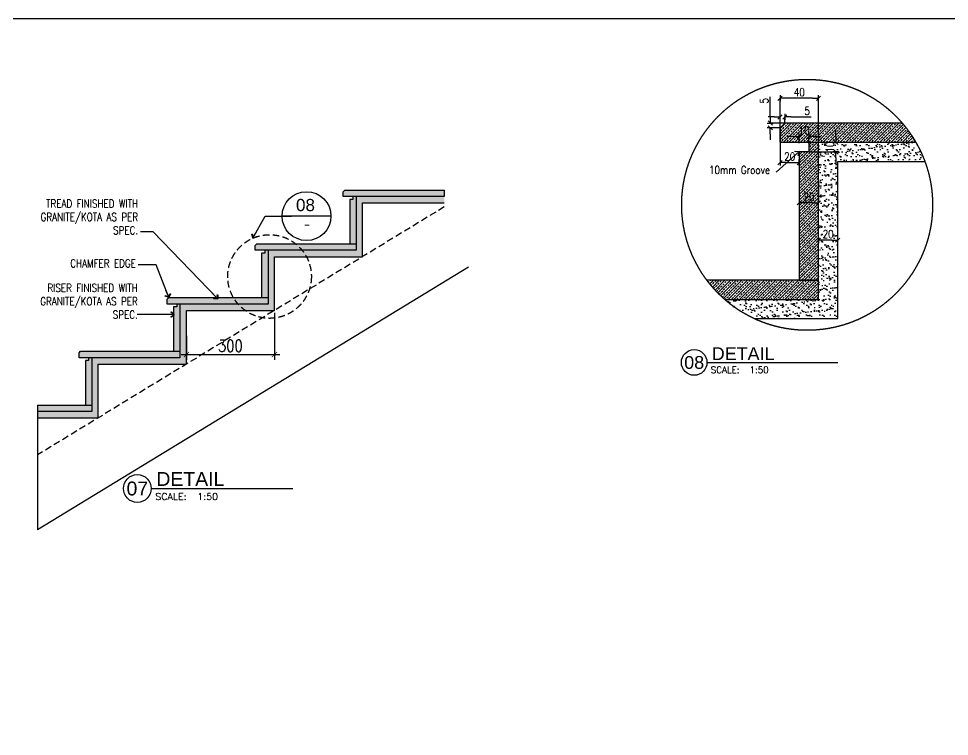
# Model space of a CAD drawing. Extents: x -32840 to 422982, y 280745 to 888746.
# Drawn here: x 351236 to 368670, y 467677 to 481119 of the extents above; entities that cross this region are included whole.
import ezdxf
from ezdxf.enums import TextEntityAlignment as Align

# ---------------------------------------------------------------- set-up
doc = ezdxf.new("R2010")
doc.units = 0
doc.header["$LTSCALE"] = 1000
doc.header["$PDMODE"] = 3
for name, pattern in [('CONTINOUS', [0]), ('HIDDEN', [0.375, 0.25, -0.125]), ('HIDDEN2', [0.1875, 0.125, -0.0625])]:
    doc.linetypes.add(name, pattern=pattern)
doc.layers.get('Defpoints').update_dxf_attribs({"linetype": 'HIDDEN'})
for name, color, linetype in [('A-DIM-DET', 3, 'Continuous'), ('A-HATCH', 8, 'Continuous'), ('A-STAR', 2, 'Continuous'), ('A-STAR-TREAD', 2, 'Continuous'), ('A-Tag LVl', 2, 'Continuous'), ('A-TAG-DETAIL', 2, 'Continuous'), ('A-TEXT-DETL', 4, 'Continuous'), ('A-WALL', 7, 'CONTINOUS'), ('AR-DIM DET', 4, 'Continuous')]:
    doc.layers.add(name, color=color, linetype=linetype)
doc.styles.add('Arial', font='arial.ttf')
doc.styles.add('ROMANS', font='romans.shx', dxfattribs={"width": 0.8})
doc.dimstyles.new('AR-TEXT DET', dxfattribs={"dimscale": 50, "dimtxt": 1.9, "dimasz": 1.8, "dimexe": 1.8, "dimexo": 0.625, "dimgap": 0.9, "dimtad": 1, "dimtoh": 1, "dimdec": 1, "dimzin": 0, "dimdsep": 46, "dimtxsty": 'ROMANS', "dimblk": 'AR-L', "dimcen": 0.9, "dimclrd": 256, "dimclre": 8, "dimclrt": 6, "dimadec": 0, "dimazin": 0, "dimtfac": 1, "dimtdec": 1, "dimtix": 1, "dimtmove": 0, "dimatfit": 3, "dimldrblk": 'AR-L', "dimfxl": 1, "dimtolj": 1, "dimtzin": 0, "dimlwd": -1, "dimarcsym": 0})
doc.dimstyles.new('D1', dxfattribs={"dimscale": 75, "dimtxt": 2, "dimasz": 1.5, "dimexe": 0, "dimexo": 0, "dimgap": 0.5, "dimtad": 1, "dimdec": 0, "dimzin": 0, "dimdsep": 46, "dimtxsty": 'ROMANS', "dimblk": 'AR-DIM-ARROW', "dimcen": 0.09, "dimclre": 8, "dimclrt": 6, "dimadec": 0, "dimazin": 0, "dimtfac": 1, "dimtdec": 0, "dimtofl": 0, "dimtmove": 0, "dimatfit": 3, "dimldrblk": 'AR-LED-ARROW', "dimfxl": 0.18, "dimtolj": 1, "dimtzin": 0, "dimlwd": -1, "dimarcsym": 0})
doc.dimstyles.new('dim-1', dxfattribs={"dimscale": 100, "dimtxt": 2.25, "dimasz": 1, "dimexe": 1, "dimexo": 1, "dimgap": 0.5, "dimtad": 1, "dimdec": 0, "dimzin": 3, "dimdsep": 46, "dimtxsty": 'ROMANS', "dimblk": 'ARCHTICK', "dimcen": 0.0625, "dimdle": 1, "dimclrd": 256, "dimclre": 256, "dimclrt": 6, "dimadec": 0, "dimazin": 0, "dimtfac": 1, "dimtdec": 0, "dimtix": 1, "dimtmove": 1, "dimatfit": 3, "dimfxl": 1, "dimfrac": 2, "dimtolj": 1, "dimtzin": 3, "dimarcsym": 0})

# ---------------------------------------------------------------- blocks, each defined once
blk = doc.blocks.new('AR-DIM-ARROW')
for p, q in [((-1, 0), (0, 0)), ((0, -0.5), (0, 0.5))]:
    blk.add_line(p, q)
at = {"color": 6}
blk.add_line((-0.35, -0.35), (0.35, 0.35), dxfattribs=at)
blk = doc.blocks.new('*D2060')
at = {"layer": 'A-DIM-DET', "color": 8, "lineweight": -2, "transparency": 16777216}
for p, q in [((365499, 478803), (365499, 479628)), ((366219, 478443), (366219, 479628))]:
    blk.add_line(p, q, dxfattribs=at)
at = {"layer": 'A-DIM-DET', "color": 0, "transparency": 16777216}
blk.add_line((366107, 479628), (365612, 479628), dxfattribs=at)
at = {"layer": 'Defpoints', "color": 0, "transparency": 16777216}
for p in [(365499, 479628), (365499, 478803), (366219, 478443)]:
    blk.add_point(p, dxfattribs=at)
at = {"layer": 'A-DIM-DET', "color": 0, "transparency": 16777216, "xscale": 112.5, "yscale": 112.5, "zscale": 112.5, "rotation": 180}
blk.add_blockref('AR-DIM-ARROW', (365499, 479628), dxfattribs=at)
at = {"layer": 'A-DIM-DET', "color": 0, "transparency": 16777216, "xscale": 112.5, "yscale": 112.5, "zscale": 112.5}
blk.add_blockref('AR-DIM-ARROW', (366219, 479628), dxfattribs=at)
at = {"layer": 'A-DIM-DET', "color": 6, "transparency": 16777216, "insert": (365859, 479741), "char_height": 150, "attachment_point": 5, "style": 'ROMANS'}
blk.add_mtext('\\A1;40', dxfattribs=at)
blk = doc.blocks.new('AR-LED-ARROW')
for p, q in [((0, 0), (-1, 0)), ((-0.53, 0.53), (-0.57, 0.49)), ((0, 0), (-0.57, 0.49)), ((0, 0), (-0.57, -0.49)), ((0, 0), (-0.53, 0.53)), ((0, 0), (-0.53, -0.53)), ((-0.53, -0.53), (-0.57, -0.49))]:
    blk.add_line(p, q)
blk = doc.blocks.new('*D2061')
at = {"layer": 'A-DIM-DET', "color": 8, "lineweight": -2, "transparency": 16777216}
for p, q in [((365859, 478067), (365859, 477669)), ((366219, 478067), (366219, 477669))]:
    blk.add_line(p, q, dxfattribs=at)
at = {"layer": 'A-DIM-DET', "color": 0, "transparency": 16777216}
blk.add_line((366107, 477669), (365972, 477669), dxfattribs=at)
at = {"layer": 'Defpoints', "color": 0, "transparency": 16777216}
for p in [(365859, 478067), (366219, 478067), (365859, 477669)]:
    blk.add_point(p, dxfattribs=at)
at = {"layer": 'A-DIM-DET', "color": 0, "transparency": 16777216, "xscale": 112.5, "yscale": 112.5, "zscale": 112.5, "rotation": 180}
blk.add_blockref('AR-DIM-ARROW', (365859, 477669), dxfattribs=at)
at = {"layer": 'A-DIM-DET', "color": 0, "transparency": 16777216, "xscale": 112.5, "yscale": 112.5, "zscale": 112.5}
blk.add_blockref('AR-DIM-ARROW', (366219, 477669), dxfattribs=at)
at = {"layer": 'A-DIM-DET', "color": 6, "transparency": 16777216, "insert": (366039, 477781), "char_height": 150, "attachment_point": 5, "style": 'ROMANS'}
blk.add_mtext('\\A1;20', dxfattribs=at)
blk = doc.blocks.new('*D2062')
at = {"layer": 'A-DIM-DET', "color": 0, "transparency": 16777216}
blk.add_line((366467, 476971), (366332, 476971), dxfattribs=at)
at = {"layer": 'Defpoints', "color": 0, "transparency": 16777216}
for p in [(366219, 476971), (366219, 476971), (366579, 476971)]:
    blk.add_point(p, dxfattribs=at)
at = {"layer": 'A-DIM-DET', "color": 0, "transparency": 16777216, "xscale": 112.5, "yscale": 112.5, "zscale": 112.5, "rotation": 180}
blk.add_blockref('AR-DIM-ARROW', (366219, 476971), dxfattribs=at)
at = {"layer": 'A-DIM-DET', "color": 0, "transparency": 16777216, "xscale": 112.5, "yscale": 112.5, "zscale": 112.5}
blk.add_blockref('AR-DIM-ARROW', (366579, 476971), dxfattribs=at)
at = {"layer": 'A-DIM-DET', "color": 6, "transparency": 16777216, "insert": (366399, 477084), "char_height": 150, "attachment_point": 5, "style": 'ROMANS'}
blk.add_mtext('\\A1;20', dxfattribs=at)
blk = doc.blocks.new('*D2063')
at = {"layer": 'A-DIM-DET', "color": 0, "transparency": 16777216}
for p, q in [((365316, 479275), (365316, 479657)), ((365316, 478960), (365316, 478848))]:
    blk.add_line(p, q, dxfattribs=at)
at = {"layer": 'A-DIM-DET', "color": 8, "lineweight": -2, "transparency": 16777216}
for p, q in [((365589, 479163), (365316, 479163)), ((365499, 479073), (365316, 479073))]:
    blk.add_line(p, q, dxfattribs=at)
at = {"layer": 'Defpoints', "color": 0, "transparency": 16777216}
for p in [(365589, 479163), (365316, 479073), (365499, 479073)]:
    blk.add_point(p, dxfattribs=at)
at = {"layer": 'A-DIM-DET', "color": 0, "transparency": 16777216, "xscale": 112.5, "yscale": 112.5, "zscale": 112.5}
for p, rotation in [((365316, 479163), 270), ((365316, 479073), 90)]:
    blk.add_blockref('AR-DIM-ARROW', p, dxfattribs=dict(at, rotation=rotation))
at = {"layer": 'A-DIM-DET', "color": 6, "transparency": 16777216, "insert": (365204, 479579), "char_height": 150, "attachment_point": 5, "rotation": 90, "style": 'ROMANS'}
blk.add_mtext('\\A1;5', dxfattribs=at)
blk = doc.blocks.new('AR-L')
at = {"layer": 'AR-DIM DET'}
for p, q in [((0, 0), (-1, 0)), ((-0.41, 0.29), (-0.35, 0.35)), ((0, 0), (-0.41, 0.29)), ((-0.41, -0.29), (0, 0)), ((-0.35, 0.35), (0, 0)), ((0, 0), (-0.35, -0.35)), ((-0.35, -0.35), (-0.41, -0.29))]:
    blk.add_line(p, q, dxfattribs=at)
blk = doc.blocks.new('*D2064')
at = {"layer": 'A-DIM-DET', "color": 0, "transparency": 16777216}
for p, q in [((365387, 479278), (365274, 479278)), ((365702, 479278), (366083, 479278))]:
    blk.add_line(p, q, dxfattribs=at)
at = {"layer": 'A-DIM-DET', "color": 8, "lineweight": -2, "transparency": 16777216}
for p, q in [((365499, 479073), (365499, 479278)), ((365589, 479163), (365589, 479278))]:
    blk.add_line(p, q, dxfattribs=at)
at = {"layer": 'Defpoints', "color": 0, "transparency": 16777216}
for p in [(365589, 479278), (365589, 479163), (365499, 479073)]:
    blk.add_point(p, dxfattribs=at)
at = {"layer": 'A-DIM-DET', "color": 0, "transparency": 16777216, "xscale": 112.5, "yscale": 112.5, "zscale": 112.5}
blk.add_blockref('AR-DIM-ARROW', (365499, 479278), dxfattribs=at)
at = {"layer": 'A-DIM-DET', "color": 0, "transparency": 16777216, "xscale": 112.5, "yscale": 112.5, "zscale": 112.5, "rotation": 180}
blk.add_blockref('AR-DIM-ARROW', (365589, 479278), dxfattribs=at)
at = {"layer": 'A-DIM-DET', "color": 6, "transparency": 16777216, "insert": (366006, 479390), "char_height": 150, "attachment_point": 5, "style": 'ROMANS'}
blk.add_mtext('\\A1;5', dxfattribs=at)
blk = doc.blocks.new('*D2065')
at = {"layer": 'A-DIM-DET', "color": 0, "transparency": 16777216}
for p, q in [((366545, 478915), (366545, 479028)), ((366545, 478510), (366545, 478398))]:
    blk.add_line(p, q, dxfattribs=at)
at = {"layer": 'A-DIM-DET', "color": 8, "lineweight": -2, "transparency": 16777216}
for p, q in [((366039, 478803), (366545, 478803)), ((366039, 478623), (366545, 478623))]:
    blk.add_line(p, q, dxfattribs=at)
at = {"layer": 'Defpoints', "color": 0, "transparency": 16777216}
for p in [(366039, 478803), (366039, 478623), (366545, 478623)]:
    blk.add_point(p, dxfattribs=at)
at = {"layer": 'A-DIM-DET', "color": 0, "transparency": 16777216, "xscale": 112.5, "yscale": 112.5, "zscale": 112.5}
for p, rotation in [((366545, 478803), 270), ((366545, 478623), 90)]:
    blk.add_blockref('AR-DIM-ARROW', p, dxfattribs=dict(at, rotation=rotation))
at = {"layer": 'A-DIM-DET', "color": 6, "transparency": 16777216, "insert": (366432, 478713), "char_height": 150, "attachment_point": 5, "rotation": 90, "style": 'ROMANS'}
blk.add_mtext('\\A1;10', dxfattribs=at)
blk = doc.blocks.new('*D2066')
at = {"layer": 'A-DIM-DET', "color": 0, "transparency": 16777216}
for p, q in [((365747, 478914), (365634, 478914)), ((366152, 478914), (366264, 478914))]:
    blk.add_line(p, q, dxfattribs=at)
at = {"layer": 'A-DIM-DET', "color": 8, "lineweight": -2, "transparency": 16777216}
for p, q in [((365859, 478788), (365859, 478914)), ((366039, 478788), (366039, 478914))]:
    blk.add_line(p, q, dxfattribs=at)
at = {"layer": 'Defpoints', "color": 0, "transparency": 16777216}
for p in [(365859, 478914), (365859, 478788), (366039, 478788)]:
    blk.add_point(p, dxfattribs=at)
at = {"layer": 'A-DIM-DET', "color": 0, "transparency": 16777216, "xscale": 112.5, "yscale": 112.5, "zscale": 112.5}
blk.add_blockref('AR-DIM-ARROW', (365859, 478914), dxfattribs=at)
at = {"layer": 'A-DIM-DET', "color": 0, "transparency": 16777216, "xscale": 112.5, "yscale": 112.5, "zscale": 112.5, "rotation": 180}
blk.add_blockref('AR-DIM-ARROW', (366039, 478914), dxfattribs=at)
at = {"layer": 'A-DIM-DET', "color": 6, "transparency": 16777216, "insert": (365949, 479026), "char_height": 150, "attachment_point": 5, "style": 'ROMANS'}
blk.add_mtext('\\A1;10', dxfattribs=at)
blk = doc.blocks.new('*D2067')
at = {"layer": 'A-DIM-DET', "color": 8, "lineweight": -2, "transparency": 16777216}
for p, q in [((365499, 478803), (365499, 478423)), ((365859, 478623), (365859, 478423))]:
    blk.add_line(p, q, dxfattribs=at)
at = {"layer": 'A-DIM-DET', "color": 0, "transparency": 16777216}
blk.add_line((365612, 478423), (365747, 478423), dxfattribs=at)
at = {"layer": 'Defpoints', "color": 0, "transparency": 16777216}
for p in [(365499, 478803), (365859, 478623), (365859, 478423)]:
    blk.add_point(p, dxfattribs=at)
at = {"layer": 'A-DIM-DET', "color": 0, "transparency": 16777216, "xscale": 112.5, "yscale": 112.5, "zscale": 112.5, "rotation": 180}
blk.add_blockref('AR-DIM-ARROW', (365499, 478423), dxfattribs=at)
at = {"layer": 'A-DIM-DET', "color": 0, "transparency": 16777216, "xscale": 112.5, "yscale": 112.5, "zscale": 112.5}
blk.add_blockref('AR-DIM-ARROW', (365859, 478423), dxfattribs=at)
at = {"layer": 'A-DIM-DET', "color": 6, "transparency": 16777216, "insert": (365679, 478536), "char_height": 150, "attachment_point": 5, "style": 'ROMANS'}
blk.add_mtext('\\A1;20', dxfattribs=at)
blk = doc.blocks.new('DET-P')
at = {"layer": 'A-TAG-DETAIL'}
blk.add_line((21.91, 15.41), (9.91, 15.41), dxfattribs=at)
blk.add_circle((15.91, 15.41), 6, dxfattribs=at)
at = {"layer": 'A-TAG-DETAIL', "color": 6, "style": 'Arial'}
blk.add_attdef('1', text='', height=3, dxfattribs=at).set_placement((15.64, 18.14), align=Align.MIDDLE)
at = {"layer": 'A-TAG-DETAIL', "color": 6, "style": 'ROMANS', "width": 0.7}
blk.add_attdef('B1.A3.01', text='', height=2, dxfattribs=at).set_placement((15.99, 13.33), align=Align.MIDDLE)
blk = doc.blocks.new('_ArchTick')
at = {"color": 0, "linetype": 'ByBlock', "const_width": 0.15}
blk.add_lwpolyline([(-0.5, -0.5), (0.5, 0.5)], dxfattribs=at)
blk = doc.blocks.new('*D2068')
at = {"layer": 'A-DIM-DET', "lineweight": -2, "transparency": 16777216}
for p, q in [((356028, 475612), (356028, 474727)), ((354378, 475179), (354378, 474727)), ((354278, 474827), (356128, 474827))]:
    blk.add_line(p, q, dxfattribs=at)
at = {"layer": 'Defpoints', "color": 0, "transparency": 16777216}
for p in [(356028, 475712), (354378, 475279), (356028, 474827)]:
    blk.add_point(p, dxfattribs=at)
at = {"layer": 'A-DIM-DET', "lineweight": -2, "transparency": 16777216, "xscale": 100, "yscale": 100, "zscale": 100, "rotation": 180}
blk.add_blockref('_ArchTick', (354378, 474827), dxfattribs=at)
at = {"layer": 'A-DIM-DET', "lineweight": -2, "transparency": 16777216, "xscale": 100, "yscale": 100, "zscale": 100}
blk.add_blockref('_ArchTick', (356028, 474827), dxfattribs=at)
at = {"layer": 'A-DIM-DET', "color": 6, "transparency": 16777216, "insert": (355203, 474990), "char_height": 225, "attachment_point": 5, "style": 'ROMANS'}
blk.add_mtext('\\A1;300', dxfattribs=at)
blk = doc.blocks.new('TAG-LABEL')
at = {"linetype": 'Continuous'}
blk.add_line((-65.32, 0), (-24.49, 0), dxfattribs=at)
blk.add_circle((-69.32, 0), 4, dxfattribs=at)
at = {"color": 6, "style": 'ROMANS'}
blk.add_text('SCALE:', height=2, dxfattribs=at).set_placement((-64.13, -3.31))
at = {"color": 6}
for tag, p, height, style in [('LABELNAME', (-63.82, 0.75), 4, 'Arial'), ('SCALE', (-52.05, -3.31), 2, 'ROMANS'), ('DES.LINE.01', (-63.94, -6.44), 2, 'ROMANS'), ('DES.LINE.02', (-63.94, -9.56), 2, 'ROMANS')]:
    blk.add_attdef(tag, p, '', height=height, dxfattribs=dict(at, style=style))
at = {"color": 6, "style": 'Arial'}
blk.add_attdef('88', text='', height=4, dxfattribs=at).set_placement((-69.32, 0), align=Align.MIDDLE_CENTER)

msp = doc.modelspace()

# ---------------------------------------------------------------- hatches: boundary and pattern name
at = {"layer": 'A-HATCH'}
h = msp.add_hatch(dxfattribs=at)
h.set_pattern_fill('ANSI33', color=256, scale=300, style=0)
h.set_pattern_definition([(45, (266804.42, 859676.11), (-53.033009, 53.033009), []), (45, (266857.45, 859676.11), (-53.033009, 53.033009), [37.5, -18.75])])
h.paths.add_polyline_path([(367788.2, 479162.6), (365589.3, 479162.6), (365499.3, 479072.6), (365499.3, 478802.6), (368042.9, 478802.6, 0.04702)])
h.paths.add_polyline_path([(366219.3, 478802.6), (366039.3, 478802.6), (366039.3, 478622.6), (365859.3, 478622.6), (365859.3, 476220.3), (366219.3, 476220.3)])
h.paths.add_polyline_path([(366219.3, 476220.3), (365859.3, 476220.3), (364127.1, 476220.3, 0.052448), (364461.8, 475860.3), (366219.3, 475860.3)])
h.paths.add_polyline_path([(365933.3, 478374.2), (366145.2, 478374.2), (366145.2, 478224.2), (365933.3, 478224.2)], flags=24)
h.paths.add_polyline_path([(366029.4, 478613.8), (366029.4, 478811.4), (366179.4, 478811.4), (366179.4, 478613.8)], flags=9)
h = msp.add_hatch(dxfattribs=at)
h.set_pattern_fill('AR-SAND', color=256, scale=75, style=0)
h.set_pattern_definition([(37.5, (266804.42, 859676.11), (-4.724502, 144.511783), [0, -114, 0, -127.5, 0, -121.875]), (7.5, (266804.42, 859676.11), (132.73325, 211.660955), [0, -61.5, 0, -102.75, 0, -39.375]), (327.5, (266712.17, 859676.11), (233.56064, 0.42443), [0, -37.5, 0, -135, 0, -176.25]), (317.5, (266712.17, 859676.11), (225.4595, 65.82567), [0, -18.75, 0, -88.5, 0, -101.25])])
h.paths.add_polyline_path([(368042.9, 478802.6), (366219.3, 478802.6), (366219.3, 476220.3), (366219.3, 475860.3), (364461.8, 475860.3, 0.0707033), (365016.5, 475500.3), (366579.3, 475500.3), (366579.3, 478442.6), (368211.1, 478442.6, 0.0423515)])
h.paths.add_polyline_path([(366293.3, 477121.4), (366505.2, 477121.4), (366505.2, 476971.4), (366293.3, 476971.4)], flags=24)
h = msp.add_hatch(dxfattribs=at)
h.set_pattern_fill('ANSI33', color=256, scale=300, style=0)
h.set_pattern_definition([(45, (308503.285, 859676.11), (-53.033009, 53.033009), []), (45, (308556.32, 859676.11), (-53.033009, 53.033009), [37.5, -18.75])])
h.paths.add_polyline_path([(354258.2, 474888.7), (352398.2, 474888.7), (352368.2, 474858.7), (352368.2, 474768.7), (354258.2, 474768.7)])
h.paths.add_polyline_path([(352608.2, 474768.7), (352548.2, 474768.7), (352548.2, 474714.5), (352488.2, 474714.5), (352488.2, 473882.8), (352608.2, 473882.8)])
h.paths.add_polyline_path([(352608.2, 473882.8), (351592.8, 473882.8), (351592.8, 473762.8), (352608.2, 473762.8)])
h.paths.add_polyline_path([(354258.2, 475774.6), (354198.2, 475774.6), (354198.2, 475720.4), (354138.2, 475720.4), (354138.2, 474888.7), (354258.2, 474888.7)])
h.paths.add_polyline_path([(355908.2, 475894.6), (354048.2, 475894.6), (354018.2, 475864.6), (354018.2, 475774.6), (355908.2, 475774.6)])
h.paths.add_polyline_path([(357558.2, 476900.4), (355698.2, 476900.4), (355668.2, 476870.4), (355668.2, 476780.4), (357558.2, 476780.4)])
h.paths.add_polyline_path([(355908.2, 476780.4), (355848.2, 476780.4), (355848.2, 476726.3), (355788.2, 476726.3), (355788.2, 475894.6), (355908.2, 475894.6)])
h.paths.add_polyline_path([(357558.2, 477786.3), (357498.2, 477786.3), (357498.2, 477732.2), (357438.2, 477732.2), (357438.2, 476900.4), (357558.2, 476900.4)])
h.paths.add_polyline_path([(359208.2, 477906.3), (357348.2, 477906.3), (357318.2, 477876.3), (357318.2, 477786.3), (359208.2, 477786.3)])
h = msp.add_hatch(dxfattribs=at)
h.set_pattern_fill('AR-SAND', color=256, scale=75, style=0)
h.set_pattern_definition([(37.5, (308503.28, 859676.11), (-4.724502, 144.511783), [0, -114, 0, -127.5, 0, -121.875]), (7.5, (308503.28, 859676.11), (132.73325, 211.660955), [0, -61.5, 0, -102.75, 0, -39.375]), (327.5, (308411.03, 859676.11), (233.56064, 0.42443), [0, -37.5, 0, -135, 0, -176.25]), (317.5, (308411.03, 859676.11), (225.4595, 65.82567), [0, -18.75, 0, -88.5, 0, -101.25])])
h.paths.add_polyline_path([(352728.2, 474648.7), (354378.2, 474648.7), (354378.2, 475654.6), (356028.2, 475654.6), (356028.2, 476660.4), (357678.2, 476660.4), (357678.2, 477666.3), (359208.2, 477666.3), (359208.2, 477786.3), (357558.2, 477786.3), (357558.2, 476900.4), (357558.2, 476780.4), (355908.2, 476780.4), (355908.2, 475894.6), (355908.2, 475774.6), (354258.2, 475774.6), (354258.2, 474888.7), (354258.2, 474768.7), (352608.2, 474768.7), (352608.2, 473882.8), (352608.2, 473762.8), (351592.8, 473762.8), (351592.8, 473642.8), (352728.2, 473642.8)])

# ---------------------------------------------------------------- linework, layer by layer
msp.add_lwpolyline([(316994.9, 481119.3), (382705.2, 481119.3), (382705.2, 447633.9), (316994.9, 447633.9)], close=True)
at = {"layer": 'A-DIM-DET'}
msp.add_line((351592.8, 473882.8), (351592.8, 471545.2), dxfattribs=at)
at = {"layer": 'A-STAR'}
for p, q in [((357558.2, 477786.3), (357558.2, 476900.4)), ((355908.2, 476780.4), (355908.2, 475894.6)), ((354258.2, 475774.6), (354258.2, 474888.7)), ((352608.2, 474768.7), (352608.2, 473882.8))]:
    msp.add_line(p, q, dxfattribs=at)
for points in [[(357348.2, 477906.3), (359208.2, 477906.3), (359208.2, 477786.3), (357318.2, 477786.3), (357318.2, 477876.3)], [(355698.2, 476900.4), (357558.2, 476900.4), (357558.2, 476780.4), (355668.2, 476780.4), (355668.2, 476870.4)], [(354048.2, 475894.6), (355908.2, 475894.6), (355908.2, 475774.6), (354018.2, 475774.6), (354018.2, 475864.6)], [(352398.2, 474888.7), (354258.2, 474888.7), (354258.2, 474768.7), (352368.2, 474768.7), (352368.2, 474858.7)]]:
    msp.add_lwpolyline(points, close=True, dxfattribs=at)
for points in [[(357438.2, 477732.2), (357438.2, 476900.4)], [(355788.2, 476726.3), (355788.2, 475894.6)], [(354138.2, 475720.4), (354138.2, 474888.7)], [(352488.2, 474714.5), (352488.2, 473882.8)], [(351592.8, 473882.8), (352608.2, 473882.8), (352608.2, 473762.8), (351592.8, 473762.8)]]:
    msp.add_lwpolyline(points, dxfattribs=at)
at = {"layer": 'A-STAR-TREAD'}
for points in [[(367788.2, 479162.6), (365589.3, 479162.6), (365499.3, 479072.6), (365499.3, 478802.6), (368042.9, 478802.6)], [(366039.3, 478802.6), (366039.3, 478622.6), (365859.3, 478622.6), (365859.3, 476220.3), (366219.3, 476220.3), (366219.3, 478802.6)], [(357498.2, 477786.3), (357498.2, 477732.2), (357438.2, 477732.2)], [(355848.2, 476780.4), (355848.2, 476726.3), (355788.2, 476726.3)], [(364461.8, 475860.3), (366219.3, 475860.3), (366219.3, 476220.3), (364127.1, 476220.3)], [(354198.2, 475774.6), (354198.2, 475720.4), (354138.2, 475720.4)], [(352548.2, 474768.7), (352548.2, 474714.5), (352488.2, 474714.5)]]:
    msp.add_lwpolyline(points, dxfattribs=at)
at = {"layer": 'A-TAG-DETAIL', "linetype": 'HIDDEN2', "ltscale": 4000}
msp.add_circle((366005.7, 477631.6), 2349.7, dxfattribs=at)
at = {"layer": 'A-TAG-DETAIL', "color": 6, "linetype": 'HIDDEN2'}
msp.add_circle((355936.5, 476289.3), 783.2, dxfattribs=at)
at = {"layer": 'A-TEXT-DETL'}
for points in [[(351592.8, 473642.8), (352728.2, 473642.8), (352728.2, 474648.7), (354378.2, 474648.7), (354378.2, 475654.6), (356028.2, 475654.6), (356028.2, 476660.4), (357678.2, 476660.4), (357678.2, 477666.3), (359208.2, 477666.3)], [(359665.1, 476466.3), (351592.8, 471545.2)]]:
    msp.add_lwpolyline(points, dxfattribs=at)
at = {"layer": 'A-WALL', "color": 8, "linetype": 'HIDDEN2'}
msp.add_line((359208.2, 477593.2), (351592.8, 472950.6), dxfattribs=at)
at = {"layer": 'A-WALL'}
msp.add_lwpolyline([(365016.5, 475500.3), (366579.3, 475500.3), (366579.3, 478442.6), (368211.1, 478442.6)], dxfattribs=at)

# ---------------------------------------------------------------- block references
at = {"layer": 'A-Tag LVl'}
for p, xscale, yscale, zscale, values in [((368049, 474679.9), 60, 60, 60, {'88': '08', 'LABELNAME': 'DETAIL', 'SCALE': '1:50'}), ((357965.6, 472319.3), 65, 65, 65, {'88': '07', 'LABELNAME': 'DETAIL', 'SCALE': '1:50'})]:
    msp.add_blockref('TAG-LABEL', p, dxfattribs=dict(at, xscale=xscale, yscale=yscale, zscale=zscale)).add_auto_attribs(values)
at = {"layer": 'A-TAG-DETAIL', "xscale": 76.19999999999999, "yscale": 76.19999999999999, "zscale": 76.19999999999999}
msp.add_blockref('DET-P', (355417.4, 476246.2), dxfattribs=at).add_auto_attribs({'1': '08', 'B1.A3.01': '-'})

# ---------------------------------------------------------------- texts
at = {"layer": 'A-TEXT-DETL', "color": 6, "char_height": 150, "width": 3551.618, "attachment_point": 9, "style": 'ROMANS'}
for s, insert in [('10mm Groove', (365309.6, 478209.7)), ('TREAD FINISHED WITH \\PGRANITE/KOTA AS PER\\PSPEC.', (353473.9, 477079)), ('CHAMFER EDGE', (353432.6, 476460.7)), ('RISER FINISHED WITH \\PGRANITE/KOTA AS PER\\PSPEC.', (353467.8, 475500.2))]:
    msp.add_mtext(s, dxfattribs=dict(at, insert=insert))

# ---------------------------------------------------------------- dimensions: what is measured, and where the dimension line sits
at = {"layer": 'A-DIM-DET'}
for base, p1, p2, text, dimstyle, picture, middle in [((365499.3, 479628.3), (366219.3, 478442.6), (365499.3, 478802.6), '40', 'D1', '*D2060', (365859.3, 479740.8)), ((365859.3, 478423.4), (365499.3, 478802.6), (365859.3, 478622.6), '20', 'D1', '*D2067', (365679.3, 478535.9)), ((365859.3, 477668.6), (366219.3, 478067), (365859.3, 478067), '20', 'D1', '*D2061', (366039.3, 477781.1)), ((366219.3, 476971.4), (366579.3, 476971.4), (366219.3, 476971.4), '20', 'D1', '*D2062', (366399.3, 477083.9)), ((356028.2, 474827.1), (354378.2, 475278.7), (356028.2, 475712.2), '300', 'dim-1', '*D2068', (355203.2, 474989.6))]:
    dim = msp.add_linear_dim(base=base, p1=p1, p2=p2, text=text, dimstyle=dimstyle, dxfattribs=at)
    dim.commit()
    dim.dimension.update_dxf_attribs({"geometry": picture, "text_midpoint": middle})
for base, p1, p2, text, picture, middle in [((365316, 479072.6), (365589.3, 479162.6), (365499.3, 479072.6), '5', '*D2063', (365316, 479579.2)), ((366544.7, 478622.6), (366039.3, 478802.6), (366039.3, 478622.6), '10', '*D2065', (366544.7, 478712.6))]:
    dim = msp.add_linear_dim(base=base, p1=p1, p2=p2, angle=90, text=text, dimstyle='D1', dxfattribs=at)
    dim.commit()
    dim.dimension.update_dxf_attribs({"geometry": picture, "text_midpoint": middle, "dimtype": 160})
for base, p1, p2, text, picture, middle in [((365589.3, 479277.8), (365499.3, 479072.6), (365589.3, 479162.6), '5', '*D2064', (366005.9, 479277.8)), ((365859.3, 478913.7), (366039.3, 478787.9), (365859.3, 478787.9), '10', '*D2066', (365949.3, 478913.7))]:
    dim = msp.add_linear_dim(base=base, p1=p1, p2=p2, text=text, dimstyle='D1', dxfattribs=at)
    dim.commit()
    dim.dimension.update_dxf_attribs({"geometry": picture, "text_midpoint": middle, "dimtype": 160})

# ---------------------------------------------------------------- leaders
at = {"layer": 'A-TEXT-DETL'}
for points, override in [([(365856.4, 478629.9), (365422.8, 478244.2)], {"dimasz": 3, "dimtad": 0}), ([(355626.2, 477008.4), (355856.4, 477417.7), (356345.6, 477420.4)], {"dimasz": 3, "dimtad": 0}), ([(354151.7, 475577.7), (353458.6, 475577.7)], {"dimasz": 3, "dimgap": 0.9, "dimtad": 0})]:
    msp.add_leader(points, dimstyle='AR-TEXT DET', override=override, dxfattribs=at)
at = {"layer": 'A-TEXT-DETL', "annotation_type": 0, "has_hookline": 1, "hookline_direction": 1}
for points, text_width in [([(354968.1, 475870.1), (353754.1, 477125.1), (353518.9, 477126.5)], 2051.4), ([(354049.9, 475894.3), (353810.5, 476506.8), (353477.6, 476508.2)], 1365.7)]:
    msp.add_leader(points, dimstyle='AR-TEXT DET', override={"dimasz": 3, "dimgap": 0.9, "dimtad": 0}, dxfattribs=dict(at, text_width=text_width))

doc.saveas('drawing.dxf')
